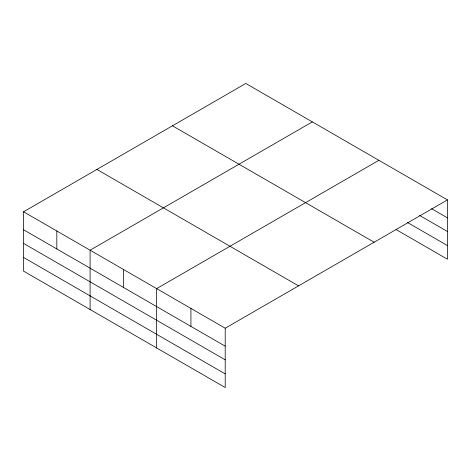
<?xml version="1.0" encoding="UTF-8"?>
<svg xmlns="http://www.w3.org/2000/svg" width="471" height="471" viewBox="0 0 471 471"><rect width="100%" height="100%" fill="white"/><g stroke="black" fill="none" stroke-linecap="round" stroke-linejoin="round"><path stroke-width="0.71" d="M447.45 199.892L245.791 83.467L23.55 211.779L23.55 271.108L225.209 387.533L225.209 328.205L447.45 199.892L447.45 259.221L396.029 229.53M312.338 121.889L90.096 250.201L90.096 309.529M378.884 160.311L156.643 288.617L156.643 347.945M431.577 208.706L447.45 217.873M419.52 215.388L447.45 231.514M407.456 222.483L447.45 245.574M172.451 125.81L374.109 242.235M96.891 169.436L298.549 285.862M23.55 211.779L225.209 328.205M23.55 229.754L225.209 346.179M23.55 243.401L225.209 359.826M23.55 257.46L225.209 373.886M190.926 308.411L190.926 326.391M123.373 269.412L123.373 287.387M56.826 230.99L56.826 248.965"/></g></svg>
